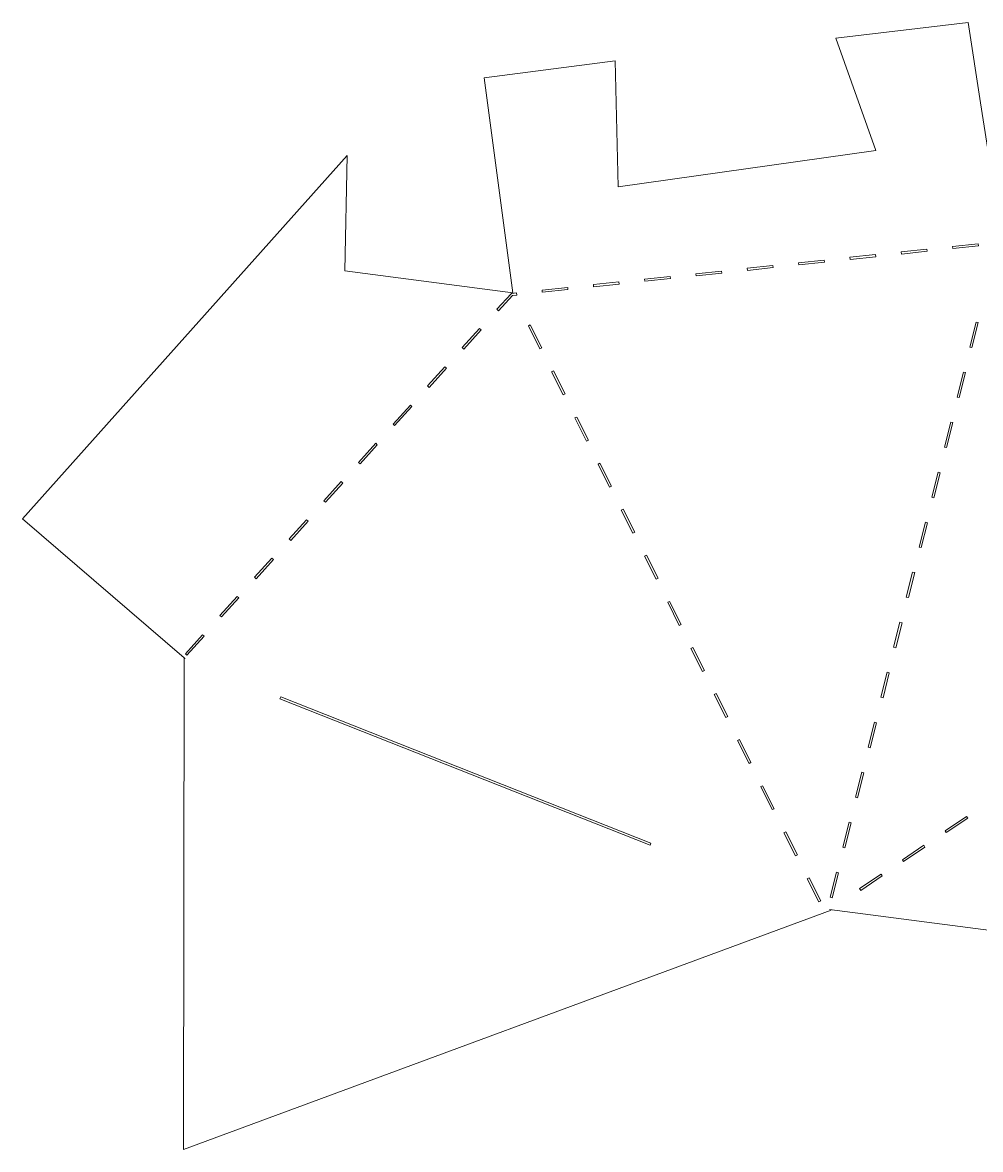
# Model space of a CAD drawing. Header units: centimetres. Extents: x -11.7 to 11.8, y -7.1 to 6.8.
# Drawn here: x -11.72 to 0.07, y -7.07 to 6.8 of the extents above; entities that cross this region are included whole.
import ezdxf

# ---------------------------------------------------------------- set-up
doc = ezdxf.new("R2010")
doc.units = ezdxf.units.CM
doc.header["$MEASUREMENT"] = 0
doc.layers.add('Layer 1', color=7, linetype='Continuous')

msp = doc.modelspace()

# ---------------------------------------------------------------- linework, layer by layer
at = {"layer": 'Layer 1', "color": 32, "lineweight": 13}
for points, knots in [([(-0.0791, 6.79717), (-0.0791, 6.79717), (-1.70794, 6.60535), (-1.70794, 6.60535), (-1.70794, 6.60535), (-1.70794, 6.60535), (-1.21681, 5.2229), (-1.21681, 5.2229), (-1.21681, 5.2229), (-1.21681, 5.2229), (-4.3885, 4.77642), (-4.3885, 4.77642), (-4.3885, 4.77642), (-4.3885, 4.77642), (-4.4224, 6.32589), (-4.4224, 6.32589), (-4.4224, 6.32589), (-4.4224, 6.32589), (-6.03801, 6.1167), (-6.03801, 6.1167), (-6.03801, 6.1167), (-6.03801, 6.1167), (-5.68413, 3.47252), (-5.68413, 3.47252), (-5.68413, 3.47252), (-5.68413, 3.47252), (-7.75201, 3.74206), (-7.75201, 3.74206), (-7.75201, 3.74206), (-7.75201, 3.74206), (-7.72224, 5.16254), (-7.72224, 5.16254), (-7.72224, 5.16254), (-7.72224, 5.16254), (-11.71745, 0.68943), (-11.71745, 0.68943), (-11.71745, 0.68943), (-11.71745, 0.68943), (-9.72894, -1.01961), (-9.72894, -1.01961), (-9.72894, -1.01961), (-9.72894, -1.01961), (-9.72398, -1.02374), (-9.72398, -1.02374), (-9.72398, -1.02374), (-9.72398, -1.02374), (-9.71737, -1.02953), (-9.71737, -1.02953), (-9.71737, -1.02953), (-9.71737, -1.02953), (-9.72564, -1.02622), (-9.72564, -1.02622), (-9.72564, -1.02622), (-9.72564, -1.02622), (-9.72646, -1.02705), (-9.72646, -1.02705), (-9.72646, -1.02705), (-9.72646, -1.02705), (-9.73804, -7.06947), (-9.73804, -7.06947), (-9.73804, -7.06947), (-9.73804, -7.06947), (-1.76581, -4.12515), (-1.76581, -4.12515), (-1.76581, -4.12515), (-1.76581, -4.12515), (-1.78731, -4.11605), (-1.78731, -4.11605), (-1.78731, -4.11605), (-1.78731, -4.11605), (-1.78483, -4.11522), (-1.78483, -4.11522), (-1.78483, -4.11522), (-1.78483, -4.11522), (0.42113, -4.40295), (0.42113, -4.40295), (0.42113, -4.40295), (0.38865, -4.45428), (0.36627, -4.51392), (0.35746, -4.57824), (0.35746, -4.57824), (0.35746, -4.57824), (0.27891, -5.15454), (0.27891, -5.15454), (0.27891, -5.15454), (0.24611, -5.39403), (0.41232, -5.61287), (0.65181, -5.64567), (0.65181, -5.64567), (0.65181, -5.64567), (3.7896, -6.07562), (3.7896, -6.07562), (3.7896, -6.07562), (4.02909, -6.10842), (4.24876, -5.94139), (4.28156, -5.7019), (4.28156, -5.7019), (4.28156, -5.7019), (4.36094, -5.1256), (4.36094, -5.1256), (4.36094, -5.1256), (4.37107, -5.05161), (4.3612, -4.97998), (4.33696, -4.91476), (4.33696, -4.91476), (4.33696, -4.91476), (6.68514, -5.22151), (6.68514, -5.22151), (6.68514, -5.22151), (6.68514, -5.22151), (6.67853, -5.19257), (6.67853, -5.19257), (6.67853, -5.19257), (6.67853, -5.19257), (10.82091, -4.28968), (10.82091, -4.28968), (10.82091, -4.28968), (11.04128, -4.22483), (11.3521, -4.29537), (11.33685, -3.98624), (11.33685, -3.98624), (11.33685, -3.98624), (10.92757, -2.54509), (10.92757, -2.54509), (10.92757, -2.54509), (10.87612, -2.39523), (10.79461, -2.1966), (11.0086, -2.15648), (11.0086, -2.15648), (11.62719, -1.92153), (11.82858, -2.00823), (11.67254, -1.61491), (11.67254, -1.61491), (11.67254, -1.61491), (11.13014, 0.19831), (11.13014, 0.19831), (11.13014, 0.19831), (11.09002, 0.29326), (10.95347, 0.25844), (10.8639, 0.22642), (10.8639, 0.22642), (10.8639, 0.22642), (10.41989, 0.06767), (10.41989, 0.06767), (10.41989, 0.06767), (10.2557, -0.02944), (10.20397, 0.0644), (10.19252, 0.16027), (10.19252, 0.16027), (10.19252, 0.16027), (9.75678, 1.52122), (9.75678, 1.52122), (9.75678, 1.52122), (9.6518, 1.76895), (9.41972, 1.71933), (9.40373, 1.72627), (9.40373, 1.72627), (9.40373, 1.72627), (5.27871, 0.6299), (5.27871, 0.6299), (5.27871, 0.6299), (5.27871, 0.6299), (5.28532, 0.60096), (5.28532, 0.60096), (5.28532, 0.60096), (5.28532, 0.60096), (5.25969, 0.59517), (5.25969, 0.59517), (5.25969, 0.59517), (5.25969, 0.59517), (5.25308, 0.62494), (5.25308, 0.62494), (5.25308, 0.62494), (5.25308, 0.62494), (5.02653, 0.78369), (5.02653, 0.78369), (5.02653, 0.78369), (5.02653, 0.78369), (5.04141, 0.80601), (5.04141, 0.80601), (5.04141, 0.80601), (5.04141, 0.80601), (5.27044, 0.64478), (5.27044, 0.64478), (5.27044, 0.64478), (5.27044, 0.64478), (6.83396, 2.83669), (6.83396, 2.83669), (6.83396, 2.83669), (6.83396, 2.83669), (1.88542, 6.22501), (1.88542, 6.22501), (1.88542, 6.22501), (1.88542, 6.22501), (2.25418, 4.85248), (2.25418, 4.85248), (2.25418, 4.85248), (2.25418, 4.85248), (0.30867, 4.09594), (0.30867, 4.09594), (0.30867, 4.09594), (0.30867, 4.09594), (0.31777, 4.1348), (0.31777, 4.1348), (0.31777, 4.1348), (0.31777, 4.1348), (0.33431, 4.13645), (0.33431, 4.13645), (0.33431, 4.13645), (0.33431, 4.13645), (0.331, 4.16374), (0.331, 4.16374), (0.331, 4.16374), (0.331, 4.16374), (0.07138, 5.80994), (0.07138, 5.80994), (0.07138, 5.80994), (0.07138, 5.80994), (-0.0791, 6.79717), (-0.0791, 6.79717)], [0, 0, 0, 0, 0.01785714, 0.01785714, 0.01785714, 0.01785714, 0.03571429, 0.03571429, 0.03571429, 0.03571429, 0.05357143, 0.05357143, 0.05357143, 0.05357143, 0.07142857, 0.07142857, 0.07142857, 0.07142857, 0.08928571, 0.08928571, 0.08928571, 0.08928571, 0.10714286, 0.10714286, 0.10714286, 0.10714286, 0.125, 0.125, 0.125, 0.125, 0.14285714, 0.14285714, 0.14285714, 0.14285714, 0.16071429, 0.16071429, 0.16071429, 0.16071429, 0.17857143, 0.17857143, 0.17857143, 0.17857143, 0.19642857, 0.19642857, 0.19642857, 0.19642857, 0.21428571, 0.21428571, 0.21428571, 0.21428571, 0.23214286, 0.23214286, 0.23214286, 0.23214286, 0.25, 0.25, 0.25, 0.25, 0.26785714, 0.26785714, 0.26785714, 0.26785714, 0.28571429, 0.28571429, 0.28571429, 0.28571429, 0.30357143, 0.30357143, 0.30357143, 0.30357143, 0.32142857, 0.32142857, 0.32142857, 0.32142857, 0.33928571, 0.33928571, 0.33928571, 0.33928571, 0.35714286, 0.35714286, 0.35714286, 0.35714286, 0.375, 0.375, 0.375, 0.375, 0.39285714, 0.39285714, 0.39285714, 0.39285714, 0.41071429, 0.41071429, 0.41071429, 0.41071429, 0.42857143, 0.42857143, 0.42857143, 0.42857143, 0.44642857, 0.44642857, 0.44642857, 0.44642857, 0.46428571, 0.46428571, 0.46428571, 0.46428571, 0.48214286, 0.48214286, 0.48214286, 0.48214286, 0.5, 0.5, 0.5, 0.5, 0.51785714, 0.51785714, 0.51785714, 0.51785714, 0.53571429, 0.53571429, 0.53571429, 0.53571429, 0.55357143, 0.55357143, 0.55357143, 0.55357143, 0.57142857, 0.57142857, 0.57142857, 0.57142857, 0.58928571, 0.58928571, 0.58928571, 0.58928571, 0.60714286, 0.60714286, 0.60714286, 0.60714286, 0.625, 0.625, 0.625, 0.625, 0.64285714, 0.64285714, 0.64285714, 0.64285714, 0.66071429, 0.66071429, 0.66071429, 0.66071429, 0.67857143, 0.67857143, 0.67857143, 0.67857143, 0.69642857, 0.69642857, 0.69642857, 0.69642857, 0.71428571, 0.71428571, 0.71428571, 0.71428571, 0.73214286, 0.73214286, 0.73214286, 0.73214286, 0.75, 0.75, 0.75, 0.75, 0.76785714, 0.76785714, 0.76785714, 0.76785714, 0.78571429, 0.78571429, 0.78571429, 0.78571429, 0.80357143, 0.80357143, 0.80357143, 0.80357143, 0.82142857, 0.82142857, 0.82142857, 0.82142857, 0.83928571, 0.83928571, 0.83928571, 0.83928571, 0.85714286, 0.85714286, 0.85714286, 0.85714286, 0.875, 0.875, 0.875, 0.875, 0.89285714, 0.89285714, 0.89285714, 0.89285714, 0.91071429, 0.91071429, 0.91071429, 0.91071429, 0.92857143, 0.92857143, 0.92857143, 0.92857143, 0.94642857, 0.94642857, 0.94642857, 0.94642857, 0.96428571, 0.96428571, 0.96428571, 0.96428571, 1, 1, 1, 1]), ([(0.04327, 4.07609), (0.04327, 4.07609), (0.04658, 4.04963), (0.04658, 4.04963), (0.04658, 4.04963), (0.04658, 4.04963), (-0.26927, 4.01656), (-0.26927, 4.01656), (-0.26927, 4.01656), (-0.26927, 4.01656), (-0.27258, 4.04219), (-0.27258, 4.04219), (-0.27258, 4.04219), (-0.27258, 4.04219), (0.04327, 4.07609), (0.04327, 4.07609)], [0, 0, 0, 0, 0.2, 0.2, 0.2, 0.2, 0.4, 0.4, 0.4, 0.4, 0.6, 0.6, 0.6, 0.6, 1, 1, 1, 1]), ([(-1.21929, 3.94132), (-1.21929, 3.94132), (-1.21681, 3.91569), (-1.21681, 3.91569), (-1.21681, 3.91569), (-1.21681, 3.91569), (-1.53266, 3.88179), (-1.53266, 3.88179), (-1.53266, 3.88179), (-1.53266, 3.88179), (-1.53514, 3.90825), (-1.53514, 3.90825), (-1.53514, 3.90825), (-1.53514, 3.90825), (-1.21929, 3.94132), (-1.21929, 3.94132)], [0, 0, 0, 0, 0.2, 0.2, 0.2, 0.2, 0.4, 0.4, 0.4, 0.4, 0.6, 0.6, 0.6, 0.6, 1, 1, 1, 1]), ([(-0.58759, 4.00912), (-0.58759, 4.00912), (-0.58511, 3.98266), (-0.58511, 3.98266), (-0.58511, 3.98266), (-0.58511, 3.98266), (-0.90096, 3.94876), (-0.90096, 3.94876), (-0.90096, 3.94876), (-0.90096, 3.94876), (-0.90344, 3.97522), (-0.90344, 3.97522), (-0.90344, 3.97522), (-0.90344, 3.97522), (-0.58759, 4.00912), (-0.58759, 4.00912)], [0, 0, 0, 0, 0.2, 0.2, 0.2, 0.2, 0.4, 0.4, 0.4, 0.4, 0.6, 0.6, 0.6, 0.6, 1, 1, 1, 1]), ([(-2.48185, 3.80738), (-2.48185, 3.80738), (-2.47937, 3.78092), (-2.47937, 3.78092), (-2.47937, 3.78092), (-2.47937, 3.78092), (-2.79522, 3.74702), (-2.79522, 3.74702), (-2.79522, 3.74702), (-2.79522, 3.74702), (-2.7977, 3.77348), (-2.7977, 3.77348), (-2.7977, 3.77348), (-2.7977, 3.77348), (-2.48185, 3.80738), (-2.48185, 3.80738)], [0, 0, 0, 0, 0.2, 0.2, 0.2, 0.2, 0.4, 0.4, 0.4, 0.4, 0.6, 0.6, 0.6, 0.6, 1, 1, 1, 1]), ([(-1.85098, 3.87435), (-1.85098, 3.87435), (-1.84767, 3.84789), (-1.84767, 3.84789), (-1.84767, 3.84789), (-1.84767, 3.84789), (-2.16352, 3.81482), (-2.16352, 3.81482), (-2.16352, 3.81482), (-2.16352, 3.81482), (-2.16683, 3.84045), (-2.16683, 3.84045), (-2.16683, 3.84045), (-2.16683, 3.84045), (-1.85098, 3.87435), (-1.85098, 3.87435)], [0, 0, 0, 0, 0.2, 0.2, 0.2, 0.2, 0.4, 0.4, 0.4, 0.4, 0.6, 0.6, 0.6, 0.6, 1, 1, 1, 1]), ([(-4.37692, 3.60563), (-4.37692, 3.60563), (-4.37361, 3.57917), (-4.37361, 3.57917), (-4.37361, 3.57917), (-4.37361, 3.57917), (-4.68946, 3.54527), (-4.68946, 3.54527), (-4.68946, 3.54527), (-4.68946, 3.54527), (-4.69194, 3.57173), (-4.69194, 3.57173), (-4.69194, 3.57173), (-4.69194, 3.57173), (-4.37692, 3.60563), (-4.37692, 3.60563)], [0, 0, 0, 0, 0.2, 0.2, 0.2, 0.2, 0.4, 0.4, 0.4, 0.4, 0.6, 0.6, 0.6, 0.6, 1, 1, 1, 1]), ([(-3.74523, 3.6726), (-3.74523, 3.6726), (-3.74192, 3.64614), (-3.74192, 3.64614), (-3.74192, 3.64614), (-3.74192, 3.64614), (-4.05777, 3.61307), (-4.05777, 3.61307), (-4.05777, 3.61307), (-4.05777, 3.61307), (-4.06108, 3.6387), (-4.06108, 3.6387), (-4.06108, 3.6387), (-4.06108, 3.6387), (-3.74523, 3.6726), (-3.74523, 3.6726)], [0, 0, 0, 0, 0.2, 0.2, 0.2, 0.2, 0.4, 0.4, 0.4, 0.4, 0.6, 0.6, 0.6, 0.6, 1, 1, 1, 1]), ([(-3.11354, 3.73958), (-3.11354, 3.73958), (-3.11106, 3.71395), (-3.11106, 3.71395), (-3.11106, 3.71395), (-3.11106, 3.71395), (-3.42691, 3.68005), (-3.42691, 3.68005), (-3.42691, 3.68005), (-3.42691, 3.68005), (-3.42939, 3.70651), (-3.42939, 3.70651), (-3.42939, 3.70651), (-3.42939, 3.70651), (-3.11354, 3.73958), (-3.11354, 3.73958)], [0, 0, 0, 0, 0.2, 0.2, 0.2, 0.2, 0.4, 0.4, 0.4, 0.4, 0.6, 0.6, 0.6, 0.6, 1, 1, 1, 1]), ([(-5.63948, 3.47086), (-5.63948, 3.47086), (-5.63617, 3.4444), (-5.63617, 3.4444), (-5.63617, 3.4444), (-5.63617, 3.4444), (-5.68909, 3.43944), (-5.68909, 3.43944), (-5.68909, 3.43944), (-5.68909, 3.43944), (-5.86024, 3.2501), (-5.86024, 3.2501), (-5.86024, 3.2501), (-5.86024, 3.2501), (-5.87926, 3.26829), (-5.87926, 3.26829), (-5.87926, 3.26829), (-5.87926, 3.26829), (-5.70563, 3.46011), (-5.70563, 3.46011), (-5.70563, 3.46011), (-5.70563, 3.46011), (-5.70232, 3.46424), (-5.70232, 3.46424), (-5.70232, 3.46424), (-5.70232, 3.46424), (-5.69653, 3.46507), (-5.69653, 3.46507), (-5.69653, 3.46507), (-5.69653, 3.46507), (-5.63948, 3.47086), (-5.63948, 3.47086)], [0, 0, 0, 0, 0.11111111, 0.11111111, 0.11111111, 0.11111111, 0.22222222, 0.22222222, 0.22222222, 0.22222222, 0.33333333, 0.33333333, 0.33333333, 0.33333333, 0.44444444, 0.44444444, 0.44444444, 0.44444444, 0.55555556, 0.55555556, 0.55555556, 0.55555556, 0.66666667, 0.66666667, 0.66666667, 0.66666667, 0.77777778, 0.77777778, 0.77777778, 0.77777778, 1, 1, 1, 1]), ([(-5.00779, 3.53783), (-5.00779, 3.53783), (-5.00531, 3.5122), (-5.00531, 3.5122), (-5.00531, 3.5122), (-5.00531, 3.5122), (-5.32116, 3.4783), (-5.32116, 3.4783), (-5.32116, 3.4783), (-5.32116, 3.4783), (-5.32364, 3.50476), (-5.32364, 3.50476), (-5.32364, 3.50476), (-5.32364, 3.50476), (-5.00779, 3.53783), (-5.00779, 3.53783)], [0, 0, 0, 0, 0.2, 0.2, 0.2, 0.2, 0.4, 0.4, 0.4, 0.4, 0.6, 0.6, 0.6, 0.6, 1, 1, 1, 1]), ([(-5.46916, 3.07646), (-5.46916, 3.07646), (-5.32612, 2.79369), (-5.32612, 2.79369), (-5.32612, 2.79369), (-5.32612, 2.79369), (-5.34927, 2.78129), (-5.34927, 2.78129), (-5.34927, 2.78129), (-5.34927, 2.78129), (-5.49231, 3.06489), (-5.49231, 3.06489), (-5.49231, 3.06489), (-5.49231, 3.06489), (-5.46916, 3.07647), (-5.46916, 3.07647), (-5.46916, 3.07647), (-5.46916, 3.07647), (-5.46916, 3.07646), (-5.46916, 3.07646)], [0, 0, 0, 0, 0.16666667, 0.16666667, 0.16666667, 0.16666667, 0.33333333, 0.33333333, 0.33333333, 0.33333333, 0.5, 0.5, 0.5, 0.5, 0.66666667, 0.66666667, 0.66666667, 0.66666667, 1, 1, 1, 1]), ([(0.01929, 3.11119), (0.01929, 3.11119), (0.04492, 3.1054), (0.04492, 3.1054), (0.04492, 3.1054), (0.04492, 3.1054), (-0.03363, 2.797), (-0.03363, 2.797), (-0.03363, 2.797), (-0.03363, 2.797), (-0.05926, 2.80361), (-0.05926, 2.80361), (-0.05926, 2.80361), (-0.05926, 2.80361), (0.01929, 3.11119), (0.01929, 3.11119)], [0, 0, 0, 0, 0.2, 0.2, 0.2, 0.2, 0.4, 0.4, 0.4, 0.4, 0.6, 0.6, 0.6, 0.6, 1, 1, 1, 1]), ([(-6.09258, 3.03264), (-6.09258, 3.03264), (-6.07274, 3.01445), (-6.07274, 3.01445), (-6.07274, 3.01445), (-6.07274, 3.01445), (-6.28606, 2.77963), (-6.28606, 2.77963), (-6.28606, 2.77963), (-6.28606, 2.77963), (-6.30508, 2.79699), (-6.30508, 2.79699), (-6.30508, 2.79699), (-6.30508, 2.79699), (-6.09259, 3.03263), (-6.09259, 3.03263), (-6.09259, 3.03263), (-6.09259, 3.03263), (-6.09258, 3.03264), (-6.09258, 3.03264)], [0, 0, 0, 0, 0.16666667, 0.16666667, 0.16666667, 0.16666667, 0.33333333, 0.33333333, 0.33333333, 0.33333333, 0.5, 0.5, 0.5, 0.5, 0.66666667, 0.66666667, 0.66666667, 0.66666667, 1, 1, 1, 1]), ([(-6.5184, 2.56135), (-6.5184, 2.56135), (-6.49856, 2.54399), (-6.49856, 2.54399), (-6.49856, 2.54399), (-6.49856, 2.54399), (-6.71188, 2.30835), (-6.71188, 2.30835), (-6.71188, 2.30835), (-6.71188, 2.30835), (-6.73172, 2.32654), (-6.73172, 2.32654), (-6.73172, 2.32654), (-6.73172, 2.32654), (-6.5184, 2.56136), (-6.5184, 2.56136), (-6.5184, 2.56136), (-6.5184, 2.56136), (-6.5184, 2.56135), (-6.5184, 2.56135)], [0, 0, 0, 0, 0.16666667, 0.16666667, 0.16666667, 0.16666667, 0.33333333, 0.33333333, 0.33333333, 0.33333333, 0.5, 0.5, 0.5, 0.5, 0.66666667, 0.66666667, 0.66666667, 0.66666667, 1, 1, 1, 1]), ([(-5.18308, 2.51009), (-5.18308, 2.51009), (-5.04004, 2.22649), (-5.04004, 2.22649), (-5.04004, 2.22649), (-5.04004, 2.22649), (-5.06402, 2.21409), (-5.06402, 2.21409), (-5.06402, 2.21409), (-5.06402, 2.21409), (-5.20623, 2.49769), (-5.20623, 2.49769), (-5.20623, 2.49769), (-5.20623, 2.49769), (-5.18308, 2.51009), (-5.18308, 2.51009)], [0, 0, 0, 0, 0.2, 0.2, 0.2, 0.2, 0.4, 0.4, 0.4, 0.4, 0.6, 0.6, 0.6, 0.6, 1, 1, 1, 1]), ([(-0.13698, 2.49603), (-0.13698, 2.49603), (-0.11135, 2.48942), (-0.11135, 2.48942), (-0.11135, 2.48942), (-0.11135, 2.48942), (-0.1899, 2.18184), (-0.1899, 2.18184), (-0.1899, 2.18184), (-0.1899, 2.18184), (-0.21553, 2.18845), (-0.21553, 2.18845), (-0.21553, 2.18845), (-0.21553, 2.18845), (-0.13698, 2.49603), (-0.13698, 2.49603)], [0, 0, 0, 0, 0.2, 0.2, 0.2, 0.2, 0.4, 0.4, 0.4, 0.4, 0.6, 0.6, 0.6, 0.6, 1, 1, 1, 1]), ([(-6.94421, 2.09089), (-6.94421, 2.09089), (-6.92519, 2.0727), (-6.92519, 2.0727), (-6.92519, 2.0727), (-6.92519, 2.0727), (-7.13768, 1.83788), (-7.13768, 1.83788), (-7.13768, 1.83788), (-7.13768, 1.83788), (-7.15752, 1.85524), (-7.15752, 1.85524), (-7.15752, 1.85524), (-7.15752, 1.85524), (-6.9442, 2.09088), (-6.9442, 2.09088), (-6.9442, 2.09088), (-6.9442, 2.09088), (-6.94421, 2.09089), (-6.94421, 2.09089)], [0, 0, 0, 0, 0.16666667, 0.16666667, 0.16666667, 0.16666667, 0.33333333, 0.33333333, 0.33333333, 0.33333333, 0.5, 0.5, 0.5, 0.5, 0.66666667, 0.66666667, 0.66666667, 0.66666667, 1, 1, 1, 1]), ([(-4.897, 1.94289), (-4.897, 1.94289), (-4.75396, 1.65929), (-4.75396, 1.65929), (-4.75396, 1.65929), (-4.75396, 1.65929), (-4.77794, 1.64771), (-4.77794, 1.64771), (-4.77794, 1.64771), (-4.77794, 1.64771), (-4.92098, 1.93131), (-4.92098, 1.93131), (-4.92098, 1.93131), (-4.92098, 1.93131), (-4.897, 1.94289), (-4.897, 1.94289)], [0, 0, 0, 0, 0.2, 0.2, 0.2, 0.2, 0.4, 0.4, 0.4, 0.4, 0.6, 0.6, 0.6, 0.6, 1, 1, 1, 1]), ([(-0.29325, 1.88088), (-0.29325, 1.88088), (-0.26762, 1.87427), (-0.26762, 1.87427), (-0.26762, 1.87427), (-0.26762, 1.87427), (-0.34617, 1.56669), (-0.34617, 1.56669), (-0.34617, 1.56669), (-0.34617, 1.56669), (-0.3718, 1.5733), (-0.3718, 1.5733), (-0.3718, 1.5733), (-0.3718, 1.5733), (-0.29325, 1.88088), (-0.29325, 1.88088)], [0, 0, 0, 0, 0.2, 0.2, 0.2, 0.2, 0.4, 0.4, 0.4, 0.4, 0.6, 0.6, 0.6, 0.6, 1, 1, 1, 1]), ([(-7.37085, 1.6196), (-7.37085, 1.6196), (-7.35101, 1.60224), (-7.35101, 1.60224), (-7.35101, 1.60224), (-7.35101, 1.60224), (-7.5635, 1.3666), (-7.5635, 1.3666), (-7.5635, 1.3666), (-7.5635, 1.3666), (-7.58334, 1.38396), (-7.58334, 1.38396), (-7.58334, 1.38396), (-7.58334, 1.38396), (-7.37085, 1.6196), (-7.37085, 1.6196)], [0, 0, 0, 0, 0.2, 0.2, 0.2, 0.2, 0.4, 0.4, 0.4, 0.4, 0.6, 0.6, 0.6, 0.6, 1, 1, 1, 1]), ([(-4.61091, 1.37569), (-4.61091, 1.37569), (-4.46787, 1.09209), (-4.46787, 1.09209), (-4.46787, 1.09209), (-4.46787, 1.09209), (-4.49185, 1.08051), (-4.49185, 1.08051), (-4.49185, 1.08051), (-4.49185, 1.08051), (-4.63489, 1.36411), (-4.63489, 1.36411), (-4.63489, 1.36411), (-4.63489, 1.36411), (-4.61091, 1.37569), (-4.61091, 1.37569)], [0, 0, 0, 0, 0.2, 0.2, 0.2, 0.2, 0.4, 0.4, 0.4, 0.4, 0.6, 0.6, 0.6, 0.6, 1, 1, 1, 1]), ([(-0.45034, 1.26489), (-0.45034, 1.26489), (-0.42471, 1.25828), (-0.42471, 1.25828), (-0.42471, 1.25828), (-0.42471, 1.25828), (-0.50243, 0.9507), (-0.50243, 0.9507), (-0.50243, 0.9507), (-0.50243, 0.9507), (-0.52806, 0.95731), (-0.52806, 0.95731), (-0.52806, 0.95731), (-0.52806, 0.95731), (-0.45034, 1.26489), (-0.45034, 1.26489)], [0, 0, 0, 0, 0.2, 0.2, 0.2, 0.2, 0.4, 0.4, 0.4, 0.4, 0.6, 0.6, 0.6, 0.6, 1, 1, 1, 1]), ([(-7.79666, 1.14914), (-7.79666, 1.14914), (-7.77682, 1.13095), (-7.77682, 1.13095), (-7.77682, 1.13095), (-7.77682, 1.13095), (-7.99014, 0.89531), (-7.99014, 0.89531), (-7.99014, 0.89531), (-7.99014, 0.89531), (-8.00916, 0.9135), (-8.00916, 0.9135), (-8.00916, 0.9135), (-8.00916, 0.9135), (-7.79667, 1.14914), (-7.79667, 1.14914), (-7.79667, 1.14914), (-7.79667, 1.14914), (-7.79666, 1.14914), (-7.79666, 1.14914)], [0, 0, 0, 0, 0.16666667, 0.16666667, 0.16666667, 0.16666667, 0.33333333, 0.33333333, 0.33333333, 0.33333333, 0.5, 0.5, 0.5, 0.5, 0.66666667, 0.66666667, 0.66666667, 0.66666667, 1, 1, 1, 1]), ([(-4.32483, 0.80849), (-4.32483, 0.80849), (-4.18262, 0.52572), (-4.18262, 0.52572), (-4.18262, 0.52572), (-4.18262, 0.52572), (-4.20577, 0.51332), (-4.20577, 0.51332), (-4.20577, 0.51332), (-4.20577, 0.51332), (-4.34881, 0.79692), (-4.34881, 0.79692), (-4.34881, 0.79692), (-4.34881, 0.79692), (-4.32483, 0.8085), (-4.32483, 0.8085), (-4.32483, 0.8085), (-4.32483, 0.8085), (-4.32483, 0.80849), (-4.32483, 0.80849)], [0, 0, 0, 0, 0.16666667, 0.16666667, 0.16666667, 0.16666667, 0.33333333, 0.33333333, 0.33333333, 0.33333333, 0.5, 0.5, 0.5, 0.5, 0.66666667, 0.66666667, 0.66666667, 0.66666667, 1, 1, 1, 1]), ([(-8.22248, 0.67785), (-8.22248, 0.67785), (-8.20264, 0.66049), (-8.20264, 0.66049), (-8.20264, 0.66049), (-8.20264, 0.66049), (-8.41596, 0.42485), (-8.41596, 0.42485), (-8.41596, 0.42485), (-8.41596, 0.42485), (-8.4358, 0.44221), (-8.4358, 0.44221), (-8.4358, 0.44221), (-8.4358, 0.44221), (-8.22248, 0.67785), (-8.22248, 0.67785)], [0, 0, 0, 0, 0.2, 0.2, 0.2, 0.2, 0.4, 0.4, 0.4, 0.4, 0.6, 0.6, 0.6, 0.6, 1, 1, 1, 1]), ([(-0.60661, 0.64974), (-0.60661, 0.64974), (-0.58098, 0.64313), (-0.58098, 0.64313), (-0.58098, 0.64313), (-0.58098, 0.64313), (-0.6587, 0.33555), (-0.6587, 0.33555), (-0.6587, 0.33555), (-0.6587, 0.33555), (-0.68433, 0.34216), (-0.68433, 0.34216), (-0.68433, 0.34216), (-0.68433, 0.34216), (-0.60661, 0.64974), (-0.60661, 0.64974)], [0, 0, 0, 0, 0.2, 0.2, 0.2, 0.2, 0.4, 0.4, 0.4, 0.4, 0.6, 0.6, 0.6, 0.6, 1, 1, 1, 1]), ([(-8.64829, 0.20739), (-8.64829, 0.20739), (-8.62845, 0.1892), (-8.62845, 0.1892), (-8.62845, 0.1892), (-8.62845, 0.1892), (-8.84177, -0.04644), (-8.84177, -0.04644), (-8.84177, -0.04644), (-8.84177, -0.04644), (-8.86161, -0.02825), (-8.86161, -0.02825), (-8.86161, -0.02825), (-8.86161, -0.02825), (-8.64829, 0.20739), (-8.64829, 0.20739)], [0, 0, 0, 0, 0.2, 0.2, 0.2, 0.2, 0.4, 0.4, 0.4, 0.4, 0.6, 0.6, 0.6, 0.6, 1, 1, 1, 1]), ([(-4.03958, 0.24212), (-4.03958, 0.24212), (-3.89654, -0.04148), (-3.89654, -0.04148), (-3.89654, -0.04148), (-3.89654, -0.04148), (-3.91969, -0.05388), (-3.91969, -0.05388), (-3.91969, -0.05388), (-3.91969, -0.05388), (-4.06273, 0.22972), (-4.06273, 0.22972), (-4.06273, 0.22972), (-4.06273, 0.22972), (-4.03958, 0.24212), (-4.03958, 0.24212)], [0, 0, 0, 0, 0.2, 0.2, 0.2, 0.2, 0.4, 0.4, 0.4, 0.4, 0.6, 0.6, 0.6, 0.6, 1, 1, 1, 1]), ([(-0.76288, 0.03458), (-0.76288, 0.03458), (-0.73725, 0.02797), (-0.73725, 0.02797), (-0.73725, 0.02797), (-0.73725, 0.02797), (-0.81497, -0.27961), (-0.81497, -0.27961), (-0.81497, -0.27961), (-0.81497, -0.27961), (-0.8406, -0.27382), (-0.8406, -0.27382), (-0.8406, -0.27382), (-0.8406, -0.27382), (-0.76288, 0.03458), (-0.76288, 0.03458)], [0, 0, 0, 0, 0.2, 0.2, 0.2, 0.2, 0.4, 0.4, 0.4, 0.4, 0.6, 0.6, 0.6, 0.6, 1, 1, 1, 1]), ([(-9.07411, -0.2639), (-9.07411, -0.2639), (-9.05509, -0.28126), (-9.05509, -0.28126), (-9.05509, -0.28126), (-9.05509, -0.28126), (-9.26758, -0.5169), (-9.26758, -0.5169), (-9.26758, -0.5169), (-9.26758, -0.5169), (-9.28742, -0.49954), (-9.28742, -0.49954), (-9.28742, -0.49954), (-9.28742, -0.49954), (-9.0741, -0.2639), (-9.0741, -0.2639), (-9.0741, -0.2639), (-9.0741, -0.2639), (-9.07411, -0.2639), (-9.07411, -0.2639)], [0, 0, 0, 0, 0.16666667, 0.16666667, 0.16666667, 0.16666667, 0.33333333, 0.33333333, 0.33333333, 0.33333333, 0.5, 0.5, 0.5, 0.5, 0.66666667, 0.66666667, 0.66666667, 0.66666667, 1, 1, 1, 1]), ([(-3.7535, -0.32509), (-3.7535, -0.32509), (-3.61046, -0.60869), (-3.61046, -0.60869), (-3.61046, -0.60869), (-3.61046, -0.60869), (-3.63444, -0.62027), (-3.63444, -0.62027), (-3.63444, -0.62027), (-3.63444, -0.62027), (-3.77665, -0.33667), (-3.77665, -0.33667), (-3.77665, -0.33667), (-3.77665, -0.33667), (-3.7535, -0.32509), (-3.7535, -0.32509)], [0, 0, 0, 0, 0.2, 0.2, 0.2, 0.2, 0.4, 0.4, 0.4, 0.4, 0.6, 0.6, 0.6, 0.6, 1, 1, 1, 1]), ([(-0.91915, -0.5814), (-0.91915, -0.5814), (-0.89352, -0.58801), (-0.89352, -0.58801), (-0.89352, -0.58801), (-0.89352, -0.58801), (-0.97124, -0.89559), (-0.97124, -0.89559), (-0.97124, -0.89559), (-0.97124, -0.89559), (-0.99687, -0.88898), (-0.99687, -0.88898), (-0.99687, -0.88898), (-0.99687, -0.88898), (-0.91915, -0.5814), (-0.91915, -0.5814)], [0, 0, 0, 0, 0.2, 0.2, 0.2, 0.2, 0.4, 0.4, 0.4, 0.4, 0.6, 0.6, 0.6, 0.6, 1, 1, 1, 1]), ([(-9.50075, -0.73519), (-9.50075, -0.73519), (-9.48091, -0.75255), (-9.48091, -0.75255), (-9.48091, -0.75255), (-9.48091, -0.75255), (-9.6934, -0.98819), (-9.6934, -0.98819), (-9.6934, -0.98819), (-9.6934, -0.98819), (-9.71324, -0.97), (-9.71324, -0.97), (-9.71324, -0.97), (-9.71324, -0.97), (-9.50075, -0.73518), (-9.50075, -0.73518), (-9.50075, -0.73518), (-9.50075, -0.73518), (-9.50075, -0.73519), (-9.50075, -0.73519)], [0, 0, 0, 0, 0.16666667, 0.16666667, 0.16666667, 0.16666667, 0.33333333, 0.33333333, 0.33333333, 0.33333333, 0.5, 0.5, 0.5, 0.5, 0.66666667, 0.66666667, 0.66666667, 0.66666667, 1, 1, 1, 1]), ([(-3.46742, -0.89229), (-3.46742, -0.89229), (-3.32438, -1.17589), (-3.32438, -1.17589), (-3.32438, -1.17589), (-3.32438, -1.17589), (-3.34836, -1.18747), (-3.34836, -1.18747), (-3.34836, -1.18747), (-3.34836, -1.18747), (-3.4914, -0.90387), (-3.4914, -0.90387), (-3.4914, -0.90387), (-3.4914, -0.90387), (-3.46742, -0.89229), (-3.46742, -0.89229)], [0, 0, 0, 0, 0.2, 0.2, 0.2, 0.2, 0.4, 0.4, 0.4, 0.4, 0.6, 0.6, 0.6, 0.6, 1, 1, 1, 1]), ([(-1.07542, -1.19656), (-1.07542, -1.19656), (-1.04979, -1.20317), (-1.04979, -1.20317), (-1.04979, -1.20317), (-1.04979, -1.20317), (-1.12751, -1.51075), (-1.12751, -1.51075), (-1.12751, -1.51075), (-1.12751, -1.51075), (-1.15314, -1.50414), (-1.15314, -1.50414), (-1.15314, -1.50414), (-1.15314, -1.50414), (-1.07542, -1.19656), (-1.07542, -1.19656)], [0, 0, 0, 0, 0.2, 0.2, 0.2, 0.2, 0.4, 0.4, 0.4, 0.4, 0.6, 0.6, 0.6, 0.6, 1, 1, 1, 1]), ([(-8.53998, -1.49917), (-8.53998, -1.49917), (-3.98419, -3.29916), (-3.98419, -3.29916), (-3.98419, -3.29916), (-3.98419, -3.29916), (-3.99411, -3.32396), (-3.99411, -3.32396), (-3.99411, -3.32396), (-3.99411, -3.32396), (-8.5499, -1.52397), (-8.5499, -1.52397), (-8.5499, -1.52397), (-8.5499, -1.52397), (-8.53998, -1.49917), (-8.53998, -1.49917)], [0, 0, 0, 0, 0.2, 0.2, 0.2, 0.2, 0.4, 0.4, 0.4, 0.4, 0.6, 0.6, 0.6, 0.6, 1, 1, 1, 1]), ([(-3.18134, -1.45949), (-3.18134, -1.45949), (-3.0383, -1.74226), (-3.0383, -1.74226), (-3.0383, -1.74226), (-3.0383, -1.74226), (-3.06228, -1.75466), (-3.06228, -1.75466), (-3.06228, -1.75466), (-3.06228, -1.75466), (-3.20532, -1.47106), (-3.20532, -1.47106), (-3.20532, -1.47106), (-3.20532, -1.47106), (-3.18134, -1.45948), (-3.18134, -1.45948), (-3.18134, -1.45948), (-3.18134, -1.45948), (-3.18134, -1.45949), (-3.18134, -1.45949)], [0, 0, 0, 0, 0.16666667, 0.16666667, 0.16666667, 0.16666667, 0.33333333, 0.33333333, 0.33333333, 0.33333333, 0.5, 0.5, 0.5, 0.5, 0.66666667, 0.66666667, 0.66666667, 0.66666667, 1, 1, 1, 1]), ([(-1.23169, -1.81254), (-1.23169, -1.81254), (-1.20606, -1.81833), (-1.20606, -1.81833), (-1.20606, -1.81833), (-1.20606, -1.81833), (-1.28378, -2.12673), (-1.28378, -2.12673), (-1.28378, -2.12673), (-1.28378, -2.12673), (-1.30941, -2.12012), (-1.30941, -2.12012), (-1.30941, -2.12012), (-1.30941, -2.12012), (-1.23169, -1.81254), (-1.23169, -1.81254)], [0, 0, 0, 0, 0.2, 0.2, 0.2, 0.2, 0.4, 0.4, 0.4, 0.4, 0.6, 0.6, 0.6, 0.6, 1, 1, 1, 1]), ([(-2.89526, -2.02586), (-2.89526, -2.02586), (-2.75305, -2.30946), (-2.75305, -2.30946), (-2.75305, -2.30946), (-2.75305, -2.30946), (-2.7762, -2.32186), (-2.7762, -2.32186), (-2.7762, -2.32186), (-2.7762, -2.32186), (-2.91924, -2.03826), (-2.91924, -2.03826), (-2.91924, -2.03826), (-2.91924, -2.03826), (-2.89526, -2.02586), (-2.89526, -2.02586)], [0, 0, 0, 0, 0.2, 0.2, 0.2, 0.2, 0.4, 0.4, 0.4, 0.4, 0.6, 0.6, 0.6, 0.6, 1, 1, 1, 1]), ([(-1.38796, -2.4277), (-1.38796, -2.4277), (-1.36233, -2.43431), (-1.36233, -2.43431), (-1.36233, -2.43431), (-1.36233, -2.43431), (-1.44005, -2.74189), (-1.44005, -2.74189), (-1.44005, -2.74189), (-1.44005, -2.74189), (-1.46568, -2.73528), (-1.46568, -2.73528), (-1.46568, -2.73528), (-1.46568, -2.73528), (-1.38796, -2.4277), (-1.38796, -2.4277)], [0, 0, 0, 0, 0.2, 0.2, 0.2, 0.2, 0.4, 0.4, 0.4, 0.4, 0.6, 0.6, 0.6, 0.6, 1, 1, 1, 1]), ([(-2.61, -2.59306), (-2.61, -2.59306), (-2.46696, -2.87666), (-2.46696, -2.87666), (-2.46696, -2.87666), (-2.46696, -2.87666), (-2.49011, -2.88824), (-2.49011, -2.88824), (-2.49011, -2.88824), (-2.49011, -2.88824), (-2.63315, -2.60464), (-2.63315, -2.60464), (-2.63315, -2.60464), (-2.63315, -2.60464), (-2.61, -2.59306), (-2.61, -2.59306)], [0, 0, 0, 0, 0.2, 0.2, 0.2, 0.2, 0.4, 0.4, 0.4, 0.4, 0.6, 0.6, 0.6, 0.6, 1, 1, 1, 1]), ([(-1.54423, -3.04285), (-1.54423, -3.04285), (-1.5186, -3.04946), (-1.5186, -3.04946), (-1.5186, -3.04946), (-1.5186, -3.04946), (-1.59632, -3.35704), (-1.59632, -3.35704), (-1.59632, -3.35704), (-1.59632, -3.35704), (-1.62195, -3.35043), (-1.62195, -3.35043), (-1.62195, -3.35043), (-1.62195, -3.35043), (-1.54423, -3.04285), (-1.54423, -3.04285)], [0, 0, 0, 0, 0.2, 0.2, 0.2, 0.2, 0.4, 0.4, 0.4, 0.4, 0.6, 0.6, 0.6, 0.6, 1, 1, 1, 1]), ([(-0.09977, -2.97175), (-0.09977, -2.97175), (-0.08571, -2.99325), (-0.08571, -2.99325), (-0.08571, -2.99325), (-0.08571, -2.99325), (-0.34864, -3.17102), (-0.34864, -3.17102), (-0.34864, -3.17102), (-0.34864, -3.17102), (-0.36352, -3.14952), (-0.36352, -3.14952), (-0.36352, -3.14952), (-0.36352, -3.14952), (-0.09976, -2.97175), (-0.09976, -2.97175), (-0.09976, -2.97175), (-0.09976, -2.97175), (-0.09977, -2.97175), (-0.09977, -2.97175)], [0, 0, 0, 0, 0.16666667, 0.16666667, 0.16666667, 0.16666667, 0.33333333, 0.33333333, 0.33333333, 0.33333333, 0.5, 0.5, 0.5, 0.5, 0.66666667, 0.66666667, 0.66666667, 0.66666667, 1, 1, 1, 1]), ([(-2.32392, -3.16026), (-2.32392, -3.16026), (-2.18088, -3.44386), (-2.18088, -3.44386), (-2.18088, -3.44386), (-2.18088, -3.44386), (-2.20403, -3.45544), (-2.20403, -3.45544), (-2.20403, -3.45544), (-2.20403, -3.45544), (-2.34707, -3.17184), (-2.34707, -3.17184), (-2.34707, -3.17184), (-2.34707, -3.17184), (-2.32392, -3.16026), (-2.32392, -3.16026)], [0, 0, 0, 0, 0.2, 0.2, 0.2, 0.2, 0.4, 0.4, 0.4, 0.4, 0.6, 0.6, 0.6, 0.6, 1, 1, 1, 1]), ([(-0.62646, -3.32645), (-0.62646, -3.32645), (-0.61158, -3.34877), (-0.61158, -3.34877), (-0.61158, -3.34877), (-0.61158, -3.34877), (-0.87451, -3.52654), (-0.87451, -3.52654), (-0.87451, -3.52654), (-0.87451, -3.52654), (-0.88939, -3.50422), (-0.88939, -3.50422), (-0.88939, -3.50422), (-0.88939, -3.50422), (-0.62646, -3.32645), (-0.62646, -3.32645)], [0, 0, 0, 0, 0.2, 0.2, 0.2, 0.2, 0.4, 0.4, 0.4, 0.4, 0.6, 0.6, 0.6, 0.6, 1, 1, 1, 1]), ([(-2.03784, -3.72663), (-2.03784, -3.72663), (-1.8948, -4.01023), (-1.8948, -4.01023), (-1.8948, -4.01023), (-1.8948, -4.01023), (-1.91878, -4.02263), (-1.91878, -4.02263), (-1.91878, -4.02263), (-1.91878, -4.02263), (-2.06182, -3.73903), (-2.06182, -3.73903), (-2.06182, -3.73903), (-2.06182, -3.73903), (-2.03784, -3.72663), (-2.03784, -3.72663)], [0, 0, 0, 0, 0.2, 0.2, 0.2, 0.2, 0.4, 0.4, 0.4, 0.4, 0.6, 0.6, 0.6, 0.6, 1, 1, 1, 1]), ([(-1.7005, -3.65884), (-1.7005, -3.65884), (-1.67487, -3.66463), (-1.67487, -3.66463), (-1.67487, -3.66463), (-1.67487, -3.66463), (-1.75259, -3.97303), (-1.75259, -3.97303), (-1.75259, -3.97303), (-1.75259, -3.97303), (-1.77822, -3.96642), (-1.77822, -3.96642), (-1.77822, -3.96642), (-1.77822, -3.96642), (-1.7005, -3.65884), (-1.7005, -3.65884)], [0, 0, 0, 0, 0.2, 0.2, 0.2, 0.2, 0.4, 0.4, 0.4, 0.4, 0.6, 0.6, 0.6, 0.6, 1, 1, 1, 1]), ([(-1.15231, -3.68199), (-1.15231, -3.68199), (-1.13825, -3.70431), (-1.13825, -3.70431), (-1.13825, -3.70431), (-1.13825, -3.70431), (-1.40118, -3.88208), (-1.40118, -3.88208), (-1.40118, -3.88208), (-1.40118, -3.88208), (-1.41606, -3.85976), (-1.41606, -3.85976), (-1.41606, -3.85976), (-1.41606, -3.85976), (-1.1523, -3.68199), (-1.1523, -3.68199), (-1.1523, -3.68199), (-1.1523, -3.68199), (-1.15231, -3.68199), (-1.15231, -3.68199)], [0, 0, 0, 0, 0.16666667, 0.16666667, 0.16666667, 0.16666667, 0.33333333, 0.33333333, 0.33333333, 0.33333333, 0.5, 0.5, 0.5, 0.5, 0.66666667, 0.66666667, 0.66666667, 0.66666667, 1, 1, 1, 1])]:
    msp.add_open_spline(points, degree=3, knots=knots, dxfattribs=at)

doc.saveas('drawing.dxf')
